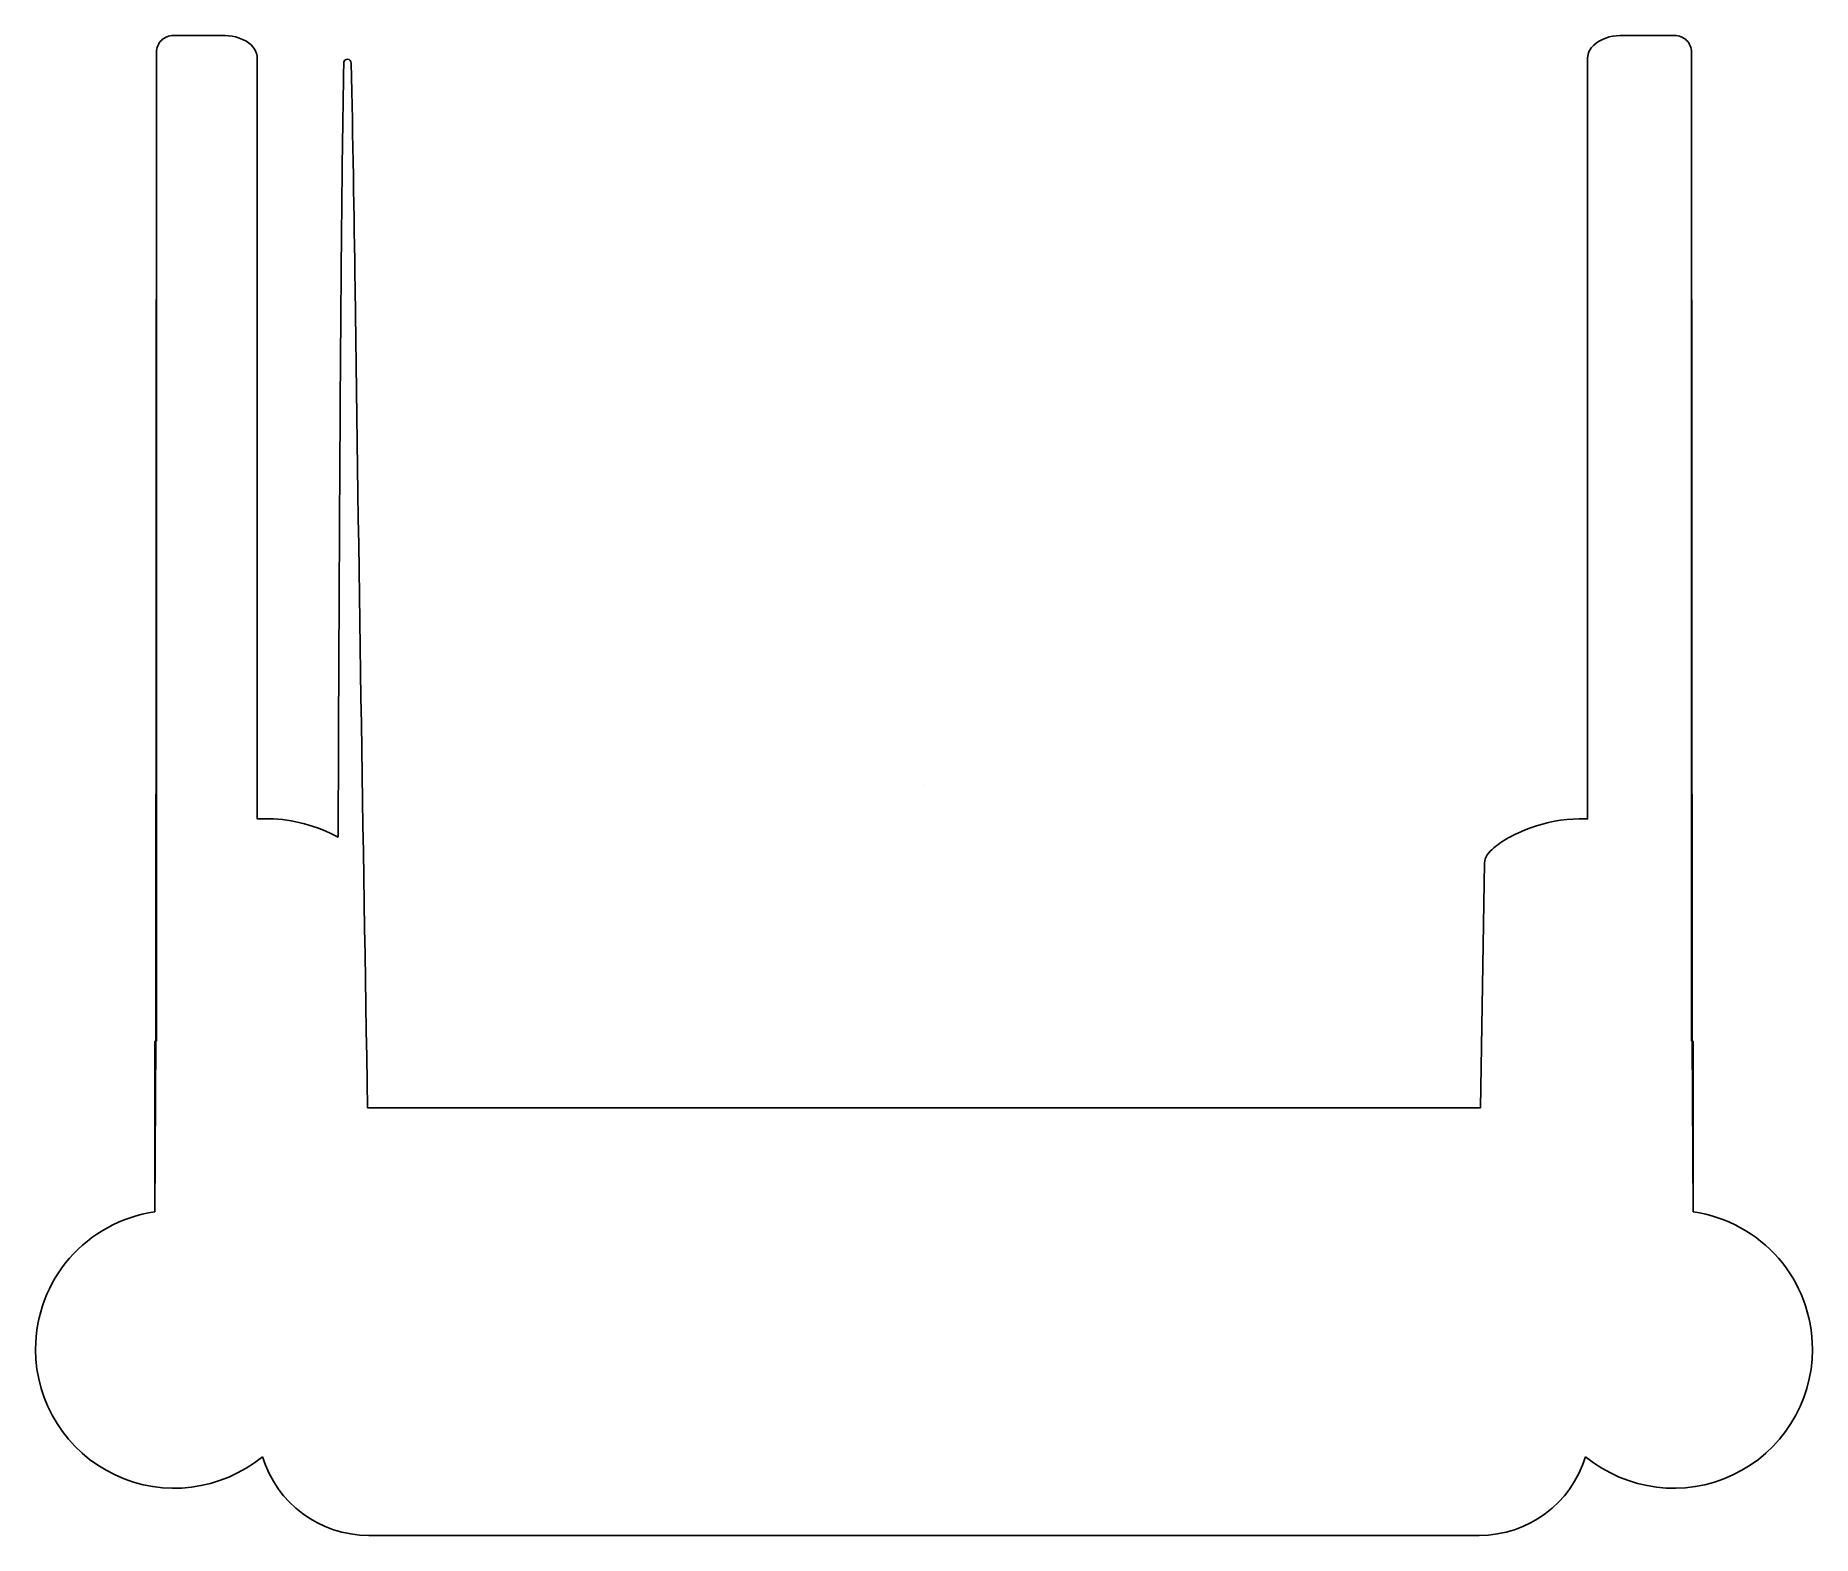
# Model space of a CAD drawing. Extents: x 363 to 478, y -121 to -24.
import ezdxf

# ---------------------------------------------------------------- set-up
doc = ezdxf.new("R2010")
doc.units = 0
doc.layers.get('0').update_dxf_attribs({"linetype": 'CONTINUOUS'})

msp = doc.modelspace()

# ---------------------------------------------------------------- linework, layer by layer
at = {"color": 7}
for points in [[(375.370866, -24.051745), (372.020882, -24.051745)], [(375.370866, -24.051745), (372.020882, -24.051745)], [(375.370866, -24.051745), (372.020882, -24.051745)], [(469.352976, -24.051745), (465.817606, -24.051745)], [(469.352976, -24.051745), (465.817606, -24.051745)], [(469.352976, -24.051745), (465.817606, -24.051745)], [(370.923591, -25.131745), (370.923591, -25.131745), (370.875118, -89.211745), (370.826929, -100.280385)], [(370.923591, -25.131745), (370.923591, -25.131745), (370.875118, -89.211745), (370.826929, -100.280385)], [(370.923591, -89.211745), (370.923591, -25.131745)], [(470.546929, -100.280385), (470.49874, -89.211745), (470.450268, -25.131745), (470.450268, -25.131745)], [(470.522835, -89.211745), (470.450268, -89.211745), (470.450268, -25.131745), (470.450268, -25.131745)], [(470.450268, -89.211745), (470.450268, -25.131745)], [(378.222236, -74.811745), (377.457165, -74.811745), (377.457165, -25.491745), (377.457165, -25.491745)], [(378.222236, -74.811745), (377.457165, -74.811745), (377.457165, -25.491745), (377.457165, -25.491745)], [(378.222236, -74.811745), (377.457165, -74.811745), (377.457165, -25.491745)], [(463.710331, -25.491745), (463.710331, -74.811745), (463.151622, -74.811745)], [(463.710331, -25.491745), (463.710331, -74.811745), (463.151622, -74.811745)], [(463.710331, -74.811745), (463.710331, -25.491745)], [(463.710331, -74.811745), (463.151622, -74.811745)], [(457.021701, -77.679188), (457.021701, -77.679188), (456.76148, -93.531745), (456.76148, -93.531745), (384.612378, -93.531745), (384.612378, -93.531745)], [(457.021701, -77.679188), (457.021701, -77.679188), (456.76148, -93.531745), (456.76148, -93.531745), (384.612378, -93.531745), (384.612378, -93.531745)], [(457.021701, -77.679188), (456.76148, -93.531745), (384.612378, -93.531745)], [(370.826929, -89.211745), (370.923591, -89.211745)], [(370.826929, -89.211745), (370.826929, -100.280385)], [(470.450268, -89.211745), (470.546929, -89.211745)], [(470.546929, -100.280385), (470.522835, -89.211745)], [(470.546929, -100.280385), (470.546929, -89.211745)], [(384.686929, -121.251745), (456.686929, -121.251745)], [(384.686929, -121.251745), (456.686929, -121.251745)], [(456.686929, -121.251745), (384.686929, -121.251745)]]:
    msp.add_lwpolyline(points, dxfattribs=at)
for points in [[(383.066079, -25.845509)], [(383.066079, -25.845509)], [(383.548819, -25.844375)], [(383.80337, -40.42069)], [(383.80337, -40.42069)], [(420.686929, -72.651745), (420.686929, -72.651745), (420.686929, -72.651745), (420.686929, -72.651745)], [(420.686929, -72.651745), (420.686929, -72.651745), (420.686929, -72.651745), (420.686929, -72.651745), (420.686929, -72.651745), (420.686929, -72.651745), (420.686929, -72.651745), (420.686929, -72.651745), (420.686929, -72.651745), (420.686929, -72.651745), (420.686929, -72.651745), (420.686929, -72.651745), (420.686929, -72.651745), (420.686929, -72.651745), (420.686929, -72.651745), (420.686929, -72.651745), (420.686929, -72.651745), (420.686929, -72.651745), (420.686929, -72.651745), (420.686929, -72.651745), (420.686929, -72.651745), (420.686929, -72.651745), (420.686929, -72.651745), (420.686929, -72.651745)], [(382.707213, -75.997137)], [(382.707213, -75.997137)]]:
    msp.add_lwpolyline(points, close=True, dxfattribs=at)
for points in [[(372.020882, -24.051745), (371.733732, -24.050611), (371.44885, -24.165982), (371.246457, -24.366108)], [(372.020882, -24.051745), (371.733732, -24.050611), (371.44885, -24.165982), (371.246457, -24.366108)], [(371.246457, -24.366108), (371.44885, -24.165982), (371.733732, -24.050611), (372.020882, -24.051745)], [(377.060031, -24.661761), (376.648441, -24.271147), (375.997323, -24.050328), (375.370866, -24.051745)], [(377.060031, -24.661761), (376.648441, -24.271147), (375.997323, -24.050328), (375.370866, -24.051745)], [(375.370866, -24.051745), (375.997323, -24.050328), (376.648441, -24.271147), (377.060031, -24.661761)], [(465.817606, -24.051745), (465.184063, -24.050328), (464.524724, -24.272281), (464.108031, -24.66573)], [(465.817606, -24.051745), (465.184063, -24.050328), (464.524724, -24.272281), (464.108031, -24.66573)], [(465.817606, -24.051745), (465.184063, -24.050328), (464.524724, -24.272281), (464.108031, -24.66573)], [(470.127402, -24.366108), (469.925008, -24.165982), (469.640126, -24.050611), (469.352976, -24.051745)], [(470.127402, -24.366108), (469.925008, -24.165982), (469.640126, -24.050611), (469.352976, -24.051745)], [(470.127402, -24.366108), (469.925008, -24.165982), (469.640126, -24.050611), (469.352976, -24.051745)], [(371.246457, -24.366108), (371.041228, -24.565383), (370.922457, -24.84743), (370.923591, -25.131745)], [(371.246457, -24.366108), (371.041228, -24.565383), (370.922457, -24.84743), (370.923591, -25.131745)], [(370.923591, -25.131745), (370.922457, -24.84743), (371.041228, -24.565383), (371.246457, -24.366108)], [(377.457165, -25.491745), (377.458866, -25.191556), (377.308346, -24.895619), (377.060031, -24.661761)], [(377.457165, -25.491745), (377.458866, -25.191556), (377.308346, -24.895619), (377.060031, -24.661761)], [(377.060031, -24.661761), (377.308346, -24.895619), (377.458866, -25.191556), (377.457165, -25.491745)], [(464.108031, -24.66573), (463.859717, -24.898454), (463.70863, -25.192974), (463.710331, -25.491745)], [(464.108031, -24.66573), (463.859717, -24.898454), (463.70863, -25.192974), (463.710331, -25.491745)], [(464.108031, -24.66573), (463.859717, -24.898454), (463.70863, -25.192974), (463.710331, -25.491745)], [(470.450268, -25.131745), (470.451402, -24.84743), (470.33263, -24.565383), (470.127402, -24.366108)], [(470.450268, -25.131745), (470.451402, -24.84743), (470.33263, -24.565383), (470.127402, -24.366108)], [(470.450268, -25.131745), (470.451402, -24.84743), (470.33263, -24.565383), (470.127402, -24.366108)], [(383.066079, -25.845509), (382.935969, -33.29269), (382.888063, -40.743556), (382.836189, -48.193714)], [(383.066079, -25.845509), (382.935969, -33.29269), (382.888063, -40.743556), (382.836189, -48.193714)], [(382.836189, -48.193714), (382.888063, -40.743556), (382.935969, -33.29269), (383.066079, -25.845509)], [(383.331969, -25.578485), (383.17663, -25.556092), (383.060693, -25.713131), (383.066079, -25.845509)], [(383.331969, -25.578485), (383.17663, -25.556092), (383.060693, -25.713131), (383.066079, -25.845509)], [(383.331969, -25.578485), (383.17663, -25.556092), (383.060693, -25.713131), (383.066079, -25.845509)], [(383.548819, -25.844375), (383.547969, -25.716249), (383.454709, -25.593226), (383.331969, -25.578485)], [(383.548819, -25.844375), (383.547969, -25.716249), (383.454709, -25.593226), (383.331969, -25.578485)], [(383.548819, -25.844375), (383.547969, -25.716249), (383.454709, -25.593226), (383.331969, -25.578485)], [(383.80337, -40.42069), (383.741575, -35.56069), (383.656535, -30.701824), (383.548819, -25.844375)], [(383.80337, -40.42069), (383.741575, -35.56069), (383.656535, -30.701824), (383.548819, -25.844375)], [(383.548819, -25.844375), (383.656535, -30.701824), (383.741575, -35.56069), (383.80337, -40.42069)], [(384.612378, -93.531745), (384.314457, -75.828249), (384.044598, -58.124526), (383.80337, -40.42069)], [(384.612378, -93.531745), (384.314457, -75.828249), (384.044598, -58.124526), (383.80337, -40.42069)], [(384.612378, -93.531745), (384.314457, -75.828249), (384.044598, -58.124526), (383.80337, -40.42069)], [(382.836189, -48.193714), (382.779213, -57.461248), (382.736409, -66.729065), (382.707213, -75.997137)], [(382.836189, -48.193714), (382.779213, -57.461248), (382.736409, -66.729065), (382.707213, -75.997137)], [(382.707213, -75.997137), (382.736409, -66.729065), (382.779213, -57.461248), (382.836189, -48.193714)], [(382.707213, -75.997137), (381.332976, -75.270864), (379.756913, -74.818908), (378.222236, -74.811745)], [(382.707213, -75.997137), (381.332976, -75.270864), (379.756913, -74.818908), (378.222236, -74.811745)], [(378.222236, -74.811745), (379.756913, -74.818908), (381.332976, -75.270864), (382.707213, -75.997137)], [(463.151622, -74.811745), (462.096283, -74.812873), (461.022236, -75.035626), (460.00715, -75.401851)], [(463.151622, -74.811745), (462.096283, -74.812873), (461.022236, -75.035626), (460.00715, -75.401851)], [(463.151622, -74.811745), (462.096283, -74.812873), (461.022236, -75.035626), (460.00715, -75.401851)], [(458.708882, -75.97463), (458.315433, -76.178498), (457.955717, -76.415559), (457.629732, -76.685786)], [(458.708882, -75.97463), (458.315433, -76.178498), (457.955717, -76.415559), (457.629732, -76.685786)], [(458.708882, -75.97463), (458.315433, -76.178498), (457.955717, -76.415559), (457.629732, -76.685786)], [(460.00715, -75.401851), (459.558992, -75.563465), (459.126142, -75.754407), (458.708882, -75.97463)], [(460.00715, -75.401851), (459.558992, -75.563465), (459.126142, -75.754407), (458.708882, -75.97463)], [(460.00715, -75.401851), (459.558992, -75.563465), (459.126142, -75.754407), (458.708882, -75.97463)], [(457.629732, -76.685786), (457.309701, -76.960917), (457.027654, -77.299572), (457.021701, -77.679188)], [(457.629732, -76.685786), (457.309701, -76.960917), (457.027654, -77.299572), (457.021701, -77.679188)], [(457.629732, -76.685786), (457.309701, -76.960917), (457.027654, -77.299572), (457.021701, -77.679188)], [(370.826929, -100.280385), (366.387307, -100.908117), (363.086929, -104.707903), (363.086929, -109.191745)], [(370.826929, -100.280385), (366.387307, -100.908117), (363.086929, -104.707903), (363.086929, -109.191745)], [(370.826929, -100.280385), (366.387307, -100.908117), (363.086929, -104.707903), (363.086929, -109.191745)], [(478.286929, -109.191745), (478.286929, -104.707903), (474.986551, -100.908117), (470.546929, -100.280385)], [(478.286929, -109.191745), (478.286929, -104.707903), (474.986551, -100.908117), (470.546929, -100.280385)], [(478.286929, -109.191745), (478.286929, -104.707903), (474.986551, -100.908117), (470.546929, -100.280385)], [(363.086929, -109.191745), (363.086929, -112.672123), (365.093575, -115.84069), (368.240031, -117.328312)], [(363.086929, -109.191745), (363.086929, -112.672123), (365.093575, -115.84069), (368.240031, -117.328312)], [(363.086929, -109.191745), (363.086929, -112.672123), (365.093575, -115.84069), (368.240031, -117.328312)], [(473.133827, -117.328312), (476.280283, -115.84069), (478.286929, -112.672123), (478.286929, -109.191745)], [(473.133827, -117.328312), (476.280283, -115.84069), (478.286929, -112.672123), (478.286929, -109.191745)], [(473.133827, -117.328312), (476.280283, -115.84069), (478.286929, -112.672123), (478.286929, -109.191745)], [(368.240031, -117.328312), (371.386772, -118.815934), (375.108945, -118.355871), (377.798457, -116.147115)], [(368.240031, -117.328312), (371.386772, -118.815934), (375.108945, -118.355871), (377.798457, -116.147115)], [(368.240031, -117.328312), (371.386772, -118.815934), (375.108945, -118.355871), (377.798457, -116.147115)], [(377.798457, -116.147115), (378.72085, -119.179336), (381.517512, -121.251745), (384.686929, -121.251745)], [(377.798457, -116.147115), (378.72085, -119.179336), (381.517512, -121.251745), (384.686929, -121.251745)], [(384.686929, -121.251745), (381.517512, -121.251745), (378.72085, -119.179336), (377.798457, -116.147115)], [(456.686929, -121.251745), (459.856346, -121.251745), (462.653008, -119.179336), (463.575402, -116.147115)], [(456.686929, -121.251745), (459.856346, -121.251745), (462.653008, -119.179336), (463.575402, -116.147115)], [(456.686929, -121.251745), (459.856346, -121.251745), (462.653008, -119.179336), (463.575402, -116.147115)], [(463.575402, -116.147115), (466.264913, -118.355871), (469.987087, -118.815934), (473.133827, -117.328312)], [(463.575402, -116.147115), (466.264913, -118.355871), (469.987087, -118.815934), (473.133827, -117.328312)], [(463.575402, -116.147115), (466.264913, -118.355871), (469.987087, -118.815934), (473.133827, -117.328312)]]:
    msp.add_open_spline(points, degree=3, dxfattribs=at)

doc.saveas('drawing.dxf')
